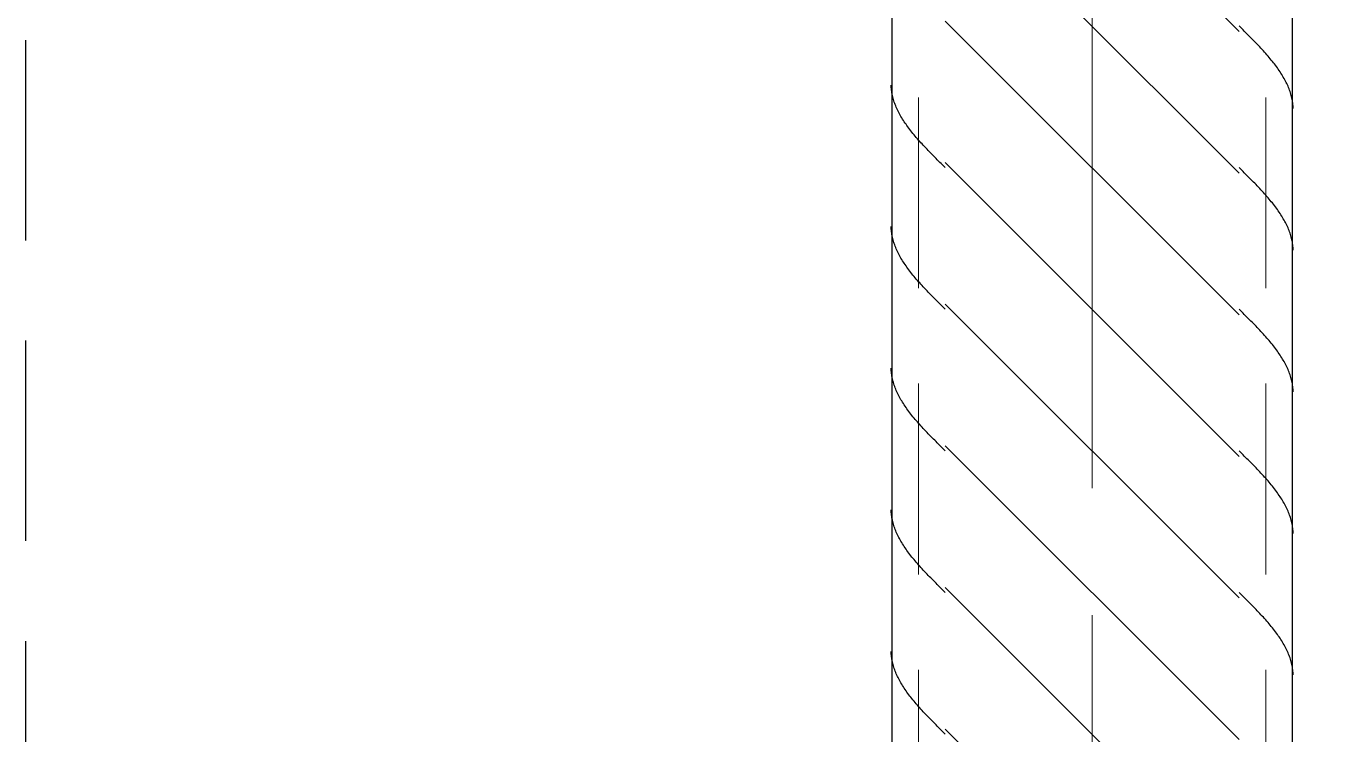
# Model space of a CAD drawing. Extents: x -58 to 5689, y 66 to 4123.
# Drawn here: x 443.3 to 540.6, y 2418.1 to 2471.1 of the extents above; entities that cross this region are included whole.
import ezdxf
from ezdxf.xclip import XClip

# ---------------------------------------------------------------- set-up
doc = ezdxf.new("R2010")
doc.units = 0
doc.header["$LTSCALE"] = 30
doc.header["$MEASUREMENT"] = 0
doc.header["$XCLIPFRAME"] = 0
for name, pattern in [("EJEF-F'$0$DASHED", [0.75, 0.5, -0.25]), ("EJEF-F'$0$Grid Line", [2.2225, 1.27, -0.3175, 0.3175, -0.3175]), ("EJEF-F'$0$RLE-PROYECCION", [0.71438, 0.47625, -0.23813])]:
    doc.linetypes.add(name, pattern=pattern)
doc.layers.get('0').update_dxf_attribs({"linetype": 'CONTINUOUS'})
doc.layers.add("EJEF-F'$0$CORTES", color=5, linetype='CONTINUOUS')
doc.layers.add("EJEF-F'$0$RLA-ACHURADO", color=30, linetype="EJEF-F'$0$RLE-PROYECCION", lineweight=15, transparency=0.7)
doc.layers.add("EJEF-F'$0$RLA-CONTORNO", color=30, linetype='CONTINUOUS', lineweight=25)
doc.layers.add("EJEF-F'$0$RLE-EJES-AUXILIAR", color=10, linetype="EJEF-F'$0$Grid Line", lineweight=15)

# ---------------------------------------------------------------- blocks, each defined once
blk = doc.blocks.new("EJEF-F'$0$RLA-COLUMNAS-CAJONES - P_M_ 300x300x20-306602-EJE F-F_")
at = {"layer": "EJEF-F'$0$RLA-ACHURADO"}
for p, q in [((-1629.816, -3.73), (-1629.816, 311)), ((-1603.816, -3.73), (-1603.816, 311))]:
    blk.add_line(p, q, dxfattribs=at)
blk = doc.blocks.new("EJEF-F'$0$FP_1-EJE F-F_")
at = {"layer": "EJEF-F'$0$RLA-CONTORNO"}
for p, q in [((-1601.816, 34.771), (-1601.816, 311)), ((-1605.716, 101.544), (-1605.816, 101.642)), ((-1605.617, 101.446), (-1605.716, 101.544)), ((-1605.517, 101.348), (-1605.617, 101.446)), ((-1605.418, 101.249), (-1605.517, 101.348)), ((-1605.319, 101.151), (-1605.418, 101.249)), ((-1605.22, 101.053), (-1605.319, 101.151)), ((-1605.122, 100.955), (-1605.22, 101.053)), ((-1605.024, 100.857), (-1605.122, 100.955)), ((-1604.927, 100.759), (-1605.024, 100.857)), ((-1604.83, 100.66), (-1604.927, 100.759)), ((-1604.734, 100.562), (-1604.83, 100.66)), ((-1604.638, 100.464), (-1604.734, 100.562)), ((-1604.543, 100.366), (-1604.638, 100.464)), ((-1604.449, 100.268), (-1604.543, 100.366)), ((-1604.355, 100.169), (-1604.449, 100.268)), ((-1604.263, 100.071), (-1604.355, 100.169)), ((-1604.171, 99.973), (-1604.263, 100.071)), ((-1604.081, 99.875), (-1604.171, 99.973)), ((-1603.991, 99.777), (-1604.081, 99.875)), ((-1603.903, 99.679), (-1603.991, 99.777)), ((-1603.816, 99.58), (-1603.903, 99.679)), ((-1603.73, 99.482), (-1603.816, 99.58)), ((-1603.645, 99.384), (-1603.73, 99.482)), ((-1603.561, 99.286), (-1603.645, 99.384)), ((-1603.479, 99.188), (-1603.561, 99.286)), ((-1603.398, 99.09), (-1603.479, 99.188)), ((-1603.319, 98.991), (-1603.398, 99.09)), ((-1603.241, 98.893), (-1603.319, 98.991)), ((-1603.165, 98.795), (-1603.241, 98.893)), ((-1603.091, 98.697), (-1603.165, 98.795)), ((-1603.018, 98.599), (-1603.091, 98.697)), ((-1602.946, 98.501), (-1603.018, 98.599)), ((-1602.877, 98.402), (-1602.946, 98.501)), ((-1602.809, 98.304), (-1602.877, 98.402)), ((-1602.743, 98.206), (-1602.809, 98.304)), ((-1602.679, 98.108), (-1602.743, 98.206)), ((-1602.617, 98.01), (-1602.679, 98.108)), ((-1602.556, 97.911), (-1602.617, 98.01)), ((-1602.498, 97.813), (-1602.556, 97.911)), ((-1602.442, 97.715), (-1602.498, 97.813)), ((-1602.387, 97.617), (-1602.442, 97.715)), ((-1602.335, 97.519), (-1602.387, 97.617)), ((-1602.285, 97.421), (-1602.335, 97.519)), ((-1602.237, 97.322), (-1602.285, 97.421)), ((-1602.191, 97.224), (-1602.237, 97.322)), ((-1602.147, 97.126), (-1602.191, 97.224)), ((-1602.106, 97.028), (-1602.147, 97.126)), ((-1602.067, 96.93), (-1602.106, 97.028)), ((-1602.03, 96.832), (-1602.067, 96.93)), ((-1601.995, 96.733), (-1602.03, 96.832)), ((-1601.963, 96.635), (-1601.995, 96.733)), ((-1601.932, 96.537), (-1601.963, 96.635)), ((-1601.905, 96.439), (-1601.932, 96.537)), ((-1601.879, 96.341), (-1601.905, 96.439)), ((-1601.856, 96.242), (-1601.879, 96.341)), ((-1601.836, 96.144), (-1601.856, 96.242)), ((-1601.817, 96.046), (-1601.836, 96.144)), ((-1601.802, 95.948), (-1601.817, 96.046)), ((-1601.788, 95.85), (-1601.802, 95.948)), ((-1601.777, 95.752), (-1601.788, 95.85)), ((-1601.769, 95.653), (-1601.777, 95.752)), ((-1601.763, 95.555), (-1601.769, 95.653)), ((-1601.759, 95.457), (-1601.763, 95.555)), ((-1605.716, 90.937), (-1605.816, 91.036)), ((-1605.617, 90.839), (-1605.716, 90.937)), ((-1605.517, 90.741), (-1605.617, 90.839)), ((-1605.418, 90.643), (-1605.517, 90.741)), ((-1605.319, 90.545), (-1605.418, 90.643)), ((-1605.22, 90.446), (-1605.319, 90.545)), ((-1605.122, 90.348), (-1605.22, 90.446)), ((-1605.024, 90.25), (-1605.122, 90.348)), ((-1604.927, 90.152), (-1605.024, 90.25)), ((-1604.83, 90.054), (-1604.927, 90.152)), ((-1604.734, 89.956), (-1604.83, 90.054)), ((-1604.638, 89.857), (-1604.734, 89.956)), ((-1604.543, 89.759), (-1604.638, 89.857)), ((-1604.449, 89.661), (-1604.543, 89.759)), ((-1604.355, 89.563), (-1604.449, 89.661)), ((-1604.263, 89.465), (-1604.355, 89.563)), ((-1604.171, 89.367), (-1604.263, 89.465)), ((-1604.081, 89.268), (-1604.171, 89.367)), ((-1603.991, 89.17), (-1604.081, 89.268)), ((-1603.903, 89.072), (-1603.991, 89.17)), ((-1603.816, 88.974), (-1603.903, 89.072)), ((-1603.73, 88.876), (-1603.816, 88.974)), ((-1603.645, 88.777), (-1603.73, 88.876)), ((-1603.561, 88.679), (-1603.645, 88.777)), ((-1603.479, 88.581), (-1603.561, 88.679)), ((-1603.398, 88.483), (-1603.479, 88.581)), ((-1603.319, 88.385), (-1603.398, 88.483)), ((-1603.241, 88.287), (-1603.319, 88.385)), ((-1603.165, 88.188), (-1603.241, 88.287)), ((-1603.091, 88.09), (-1603.165, 88.188)), ((-1603.018, 87.992), (-1603.091, 88.09)), ((-1602.946, 87.894), (-1603.018, 87.992)), ((-1602.877, 87.796), (-1602.946, 87.894)), ((-1602.809, 87.698), (-1602.877, 87.796)), ((-1602.743, 87.599), (-1602.809, 87.698)), ((-1602.679, 87.501), (-1602.743, 87.599)), ((-1602.617, 87.403), (-1602.679, 87.501)), ((-1602.556, 87.305), (-1602.617, 87.403)), ((-1602.498, 87.207), (-1602.556, 87.305)), ((-1602.442, 87.109), (-1602.498, 87.207)), ((-1602.387, 87.01), (-1602.442, 87.109)), ((-1602.335, 86.912), (-1602.387, 87.01)), ((-1602.285, 86.814), (-1602.335, 86.912)), ((-1602.237, 86.716), (-1602.285, 86.814)), ((-1602.191, 86.618), (-1602.237, 86.716)), ((-1602.147, 86.519), (-1602.191, 86.618)), ((-1602.106, 86.421), (-1602.147, 86.519)), ((-1602.067, 86.323), (-1602.106, 86.421)), ((-1602.03, 86.225), (-1602.067, 86.323)), ((-1601.995, 86.127), (-1602.03, 86.225)), ((-1601.963, 86.029), (-1601.995, 86.127)), ((-1601.932, 85.93), (-1601.963, 86.029)), ((-1601.905, 85.832), (-1601.932, 85.93)), ((-1601.879, 85.734), (-1601.905, 85.832)), ((-1601.856, 85.636), (-1601.879, 85.734)), ((-1601.836, 85.538), (-1601.856, 85.636)), ((-1601.817, 85.44), (-1601.836, 85.538)), ((-1601.802, 85.341), (-1601.817, 85.44)), ((-1601.788, 85.243), (-1601.802, 85.341)), ((-1601.777, 85.145), (-1601.788, 85.243)), ((-1601.769, 85.047), (-1601.777, 85.145)), ((-1601.763, 84.949), (-1601.769, 85.047)), ((-1601.759, 84.85), (-1601.763, 84.949)), ((-1605.716, 80.331), (-1605.816, 80.429)), ((-1605.617, 80.233), (-1605.716, 80.331)), ((-1605.517, 80.134), (-1605.617, 80.233)), ((-1605.418, 80.036), (-1605.517, 80.134)), ((-1605.319, 79.938), (-1605.418, 80.036)), ((-1605.22, 79.84), (-1605.319, 79.938)), ((-1605.122, 79.742), (-1605.22, 79.84)), ((-1605.024, 79.644), (-1605.122, 79.742)), ((-1604.927, 79.545), (-1605.024, 79.644)), ((-1604.83, 79.447), (-1604.927, 79.545)), ((-1604.734, 79.349), (-1604.83, 79.447)), ((-1604.638, 79.251), (-1604.734, 79.349)), ((-1604.543, 79.153), (-1604.638, 79.251)), ((-1604.449, 79.054), (-1604.543, 79.153)), ((-1604.355, 78.956), (-1604.449, 79.054)), ((-1604.263, 78.858), (-1604.355, 78.956)), ((-1604.171, 78.76), (-1604.263, 78.858)), ((-1604.081, 78.662), (-1604.171, 78.76)), ((-1603.991, 78.564), (-1604.081, 78.662)), ((-1603.903, 78.465), (-1603.991, 78.564)), ((-1603.816, 78.367), (-1603.903, 78.465)), ((-1603.73, 78.269), (-1603.816, 78.367)), ((-1603.645, 78.171), (-1603.73, 78.269)), ((-1603.561, 78.073), (-1603.645, 78.171)), ((-1603.479, 77.975), (-1603.561, 78.073)), ((-1603.398, 77.876), (-1603.479, 77.975)), ((-1603.319, 77.778), (-1603.398, 77.876)), ((-1603.241, 77.68), (-1603.319, 77.778)), ((-1603.165, 77.582), (-1603.241, 77.68)), ((-1603.091, 77.484), (-1603.165, 77.582)), ((-1603.018, 77.385), (-1603.091, 77.484)), ((-1602.946, 77.287), (-1603.018, 77.385)), ((-1602.877, 77.189), (-1602.946, 77.287)), ((-1602.809, 77.091), (-1602.877, 77.189)), ((-1602.743, 76.993), (-1602.809, 77.091)), ((-1602.679, 76.895), (-1602.743, 76.993)), ((-1602.617, 76.796), (-1602.679, 76.895)), ((-1602.556, 76.698), (-1602.617, 76.796)), ((-1602.498, 76.6), (-1602.556, 76.698)), ((-1602.442, 76.502), (-1602.498, 76.6)), ((-1602.387, 76.404), (-1602.442, 76.502)), ((-1602.335, 76.306), (-1602.387, 76.404)), ((-1602.285, 76.207), (-1602.335, 76.306)), ((-1602.237, 76.109), (-1602.285, 76.207)), ((-1602.191, 76.011), (-1602.237, 76.109)), ((-1602.147, 75.913), (-1602.191, 76.011)), ((-1602.106, 75.815), (-1602.147, 75.913)), ((-1602.067, 75.717), (-1602.106, 75.815)), ((-1602.03, 75.618), (-1602.067, 75.717)), ((-1601.995, 75.52), (-1602.03, 75.618)), ((-1601.963, 75.422), (-1601.995, 75.52)), ((-1601.932, 75.324), (-1601.963, 75.422)), ((-1601.905, 75.226), (-1601.932, 75.324)), ((-1601.879, 75.127), (-1601.905, 75.226)), ((-1601.856, 75.029), (-1601.879, 75.127)), ((-1601.836, 74.931), (-1601.856, 75.029)), ((-1601.817, 74.833), (-1601.836, 74.931)), ((-1601.802, 74.735), (-1601.817, 74.833)), ((-1601.788, 74.637), (-1601.802, 74.735)), ((-1601.777, 74.538), (-1601.788, 74.637)), ((-1601.769, 74.44), (-1601.777, 74.538)), ((-1601.763, 74.342), (-1601.769, 74.44)), ((-1601.759, 74.244), (-1601.763, 74.342)), ((-1605.716, 69.724), (-1605.816, 69.822)), ((-1605.617, 69.626), (-1605.716, 69.724)), ((-1605.517, 69.528), (-1605.617, 69.626)), ((-1605.418, 69.43), (-1605.517, 69.528)), ((-1605.319, 69.331), (-1605.418, 69.43)), ((-1605.22, 69.233), (-1605.319, 69.331)), ((-1605.122, 69.135), (-1605.22, 69.233)), ((-1605.024, 69.037), (-1605.122, 69.135)), ((-1604.927, 68.939), (-1605.024, 69.037)), ((-1604.83, 68.841), (-1604.927, 68.939)), ((-1604.734, 68.742), (-1604.83, 68.841)), ((-1604.638, 68.644), (-1604.734, 68.742)), ((-1604.543, 68.546), (-1604.638, 68.644)), ((-1604.449, 68.448), (-1604.543, 68.546)), ((-1604.355, 68.35), (-1604.449, 68.448)), ((-1604.263, 68.252), (-1604.355, 68.35)), ((-1604.171, 68.153), (-1604.263, 68.252)), ((-1604.081, 68.055), (-1604.171, 68.153)), ((-1603.991, 67.957), (-1604.081, 68.055)), ((-1603.903, 67.859), (-1603.991, 67.957)), ((-1603.816, 67.761), (-1603.903, 67.859)), ((-1603.73, 67.662), (-1603.816, 67.761)), ((-1603.645, 67.564), (-1603.73, 67.662)), ((-1603.561, 67.466), (-1603.645, 67.564)), ((-1603.479, 67.368), (-1603.561, 67.466)), ((-1603.398, 67.27), (-1603.479, 67.368)), ((-1603.319, 67.172), (-1603.398, 67.27)), ((-1603.241, 67.073), (-1603.319, 67.172)), ((-1603.165, 66.975), (-1603.241, 67.073)), ((-1603.091, 66.877), (-1603.165, 66.975)), ((-1603.018, 66.779), (-1603.091, 66.877)), ((-1602.946, 66.681), (-1603.018, 66.779)), ((-1602.877, 66.583), (-1602.946, 66.681)), ((-1602.809, 66.484), (-1602.877, 66.583)), ((-1602.743, 66.386), (-1602.809, 66.484)), ((-1602.679, 66.288), (-1602.743, 66.386)), ((-1602.617, 66.19), (-1602.679, 66.288)), ((-1602.556, 66.092), (-1602.617, 66.19)), ((-1602.498, 65.993), (-1602.556, 66.092)), ((-1602.442, 65.895), (-1602.498, 65.993)), ((-1602.387, 65.797), (-1602.442, 65.895)), ((-1602.335, 65.699), (-1602.387, 65.797)), ((-1602.285, 65.601), (-1602.335, 65.699)), ((-1602.237, 65.503), (-1602.285, 65.601)), ((-1602.191, 65.404), (-1602.237, 65.503)), ((-1602.147, 65.306), (-1602.191, 65.404)), ((-1602.106, 65.208), (-1602.147, 65.306)), ((-1602.067, 65.11), (-1602.106, 65.208)), ((-1602.03, 65.012), (-1602.067, 65.11)), ((-1601.995, 64.914), (-1602.03, 65.012)), ((-1601.963, 64.815), (-1601.995, 64.914)), ((-1601.932, 64.717), (-1601.963, 64.815)), ((-1601.905, 64.619), (-1601.932, 64.717)), ((-1601.879, 64.521), (-1601.905, 64.619)), ((-1601.856, 64.423), (-1601.879, 64.521)), ((-1601.836, 64.325), (-1601.856, 64.423)), ((-1601.817, 64.226), (-1601.836, 64.325)), ((-1601.802, 64.128), (-1601.817, 64.226)), ((-1601.788, 64.03), (-1601.802, 64.128)), ((-1601.777, 63.932), (-1601.788, 64.03)), ((-1601.769, 63.834), (-1601.777, 63.932)), ((-1601.763, 63.735), (-1601.769, 63.834)), ((-1601.759, 63.637), (-1601.763, 63.735)), ((-1605.716, 59.118), (-1605.816, 59.216)), ((-1605.617, 59.019), (-1605.716, 59.118)), ((-1605.517, 58.921), (-1605.617, 59.019)), ((-1605.418, 58.823), (-1605.517, 58.921)), ((-1605.319, 58.725), (-1605.418, 58.823)), ((-1605.22, 58.627), (-1605.319, 58.725)), ((-1605.122, 58.528), (-1605.22, 58.627)), ((-1605.024, 58.43), (-1605.122, 58.528)), ((-1604.927, 58.332), (-1605.024, 58.43)), ((-1604.83, 58.234), (-1604.927, 58.332)), ((-1604.734, 58.136), (-1604.83, 58.234)), ((-1604.638, 58.038), (-1604.734, 58.136)), ((-1604.543, 57.939), (-1604.638, 58.038)), ((-1604.449, 57.841), (-1604.543, 57.939)), ((-1604.355, 57.743), (-1604.449, 57.841)), ((-1604.263, 57.645), (-1604.355, 57.743)), ((-1604.171, 57.547), (-1604.263, 57.645)), ((-1604.081, 57.449), (-1604.171, 57.547)), ((-1603.991, 57.35), (-1604.081, 57.449)), ((-1603.903, 57.252), (-1603.991, 57.35)), ((-1603.816, 57.154), (-1603.903, 57.252)), ((-1603.73, 57.056), (-1603.816, 57.154)), ((-1603.645, 56.958), (-1603.73, 57.056)), ((-1603.561, 56.86), (-1603.645, 56.958)), ((-1603.479, 56.761), (-1603.561, 56.86)), ((-1603.398, 56.663), (-1603.479, 56.761)), ((-1603.319, 56.565), (-1603.398, 56.663)), ((-1603.241, 56.467), (-1603.319, 56.565)), ((-1603.165, 56.369), (-1603.241, 56.467)), ((-1603.091, 56.27), (-1603.165, 56.369)), ((-1603.018, 56.172), (-1603.091, 56.27)), ((-1602.946, 56.074), (-1603.018, 56.172)), ((-1602.877, 55.976), (-1602.946, 56.074)), ((-1602.809, 55.878), (-1602.877, 55.976)), ((-1602.743, 55.78), (-1602.809, 55.878)), ((-1602.679, 55.681), (-1602.743, 55.78)), ((-1602.617, 55.583), (-1602.679, 55.681)), ((-1602.556, 55.485), (-1602.617, 55.583)), ((-1602.498, 55.387), (-1602.556, 55.485)), ((-1602.442, 55.289), (-1602.498, 55.387)), ((-1602.387, 55.191), (-1602.442, 55.289)), ((-1602.335, 55.092), (-1602.387, 55.191)), ((-1602.285, 54.994), (-1602.335, 55.092)), ((-1602.237, 54.896), (-1602.285, 54.994)), ((-1602.191, 54.798), (-1602.237, 54.896)), ((-1602.147, 54.7), (-1602.191, 54.798)), ((-1602.106, 54.601), (-1602.147, 54.7)), ((-1602.067, 54.503), (-1602.106, 54.601)), ((-1602.03, 54.405), (-1602.067, 54.503)), ((-1601.995, 54.307), (-1602.03, 54.405)), ((-1601.963, 54.209), (-1601.995, 54.307)), ((-1601.932, 54.111), (-1601.963, 54.209)), ((-1601.905, 54.012), (-1601.932, 54.111)), ((-1601.879, 53.914), (-1601.905, 54.012)), ((-1601.856, 53.816), (-1601.879, 53.914)), ((-1601.836, 53.718), (-1601.856, 53.816)), ((-1601.817, 53.62), (-1601.836, 53.718)), ((-1601.802, 53.522), (-1601.817, 53.62)), ((-1601.788, 53.423), (-1601.802, 53.522)), ((-1601.777, 53.325), (-1601.788, 53.423)), ((-1601.769, 53.227), (-1601.777, 53.325)), ((-1601.763, 53.129), (-1601.769, 53.227)), ((-1601.759, 53.031), (-1601.763, 53.129))]:
    blk.add_line(p, q, dxfattribs=at)
blk = doc.blocks.new("EJEF-F'$0$FP_2-EJE F-F_")
at = {"layer": "EJEF-F'$0$RLA-CONTORNO"}
for p, q in [((-1631.816, 311), (-1631.816, -3.73)), ((-1631.869, 97.123), (-1631.873, 97.221)), ((-1631.863, 97.025), (-1631.869, 97.123)), ((-1631.855, 96.927), (-1631.863, 97.025)), ((-1631.844, 96.829), (-1631.855, 96.927)), ((-1631.83, 96.73), (-1631.844, 96.829)), ((-1631.814, 96.632), (-1631.83, 96.73)), ((-1631.796, 96.534), (-1631.814, 96.632)), ((-1631.776, 96.436), (-1631.796, 96.534)), ((-1631.753, 96.338), (-1631.776, 96.436)), ((-1631.727, 96.24), (-1631.753, 96.338)), ((-1631.699, 96.141), (-1631.727, 96.24)), ((-1631.669, 96.043), (-1631.699, 96.141)), ((-1631.637, 95.945), (-1631.669, 96.043)), ((-1631.602, 95.847), (-1631.637, 95.945)), ((-1631.565, 95.749), (-1631.602, 95.847)), ((-1631.526, 95.651), (-1631.565, 95.749)), ((-1631.485, 95.552), (-1631.526, 95.651)), ((-1631.441, 95.454), (-1631.485, 95.552)), ((-1631.395, 95.356), (-1631.441, 95.454)), ((-1631.347, 95.258), (-1631.395, 95.356)), ((-1631.297, 95.16), (-1631.347, 95.258)), ((-1631.245, 95.061), (-1631.297, 95.16)), ((-1631.19, 94.963), (-1631.245, 95.061)), ((-1631.134, 94.865), (-1631.19, 94.963)), ((-1631.076, 94.767), (-1631.134, 94.865)), ((-1631.015, 94.669), (-1631.076, 94.767)), ((-1630.953, 94.571), (-1631.015, 94.669)), ((-1630.889, 94.472), (-1630.953, 94.571)), ((-1630.823, 94.374), (-1630.889, 94.472)), ((-1630.755, 94.276), (-1630.823, 94.374)), ((-1630.686, 94.178), (-1630.755, 94.276)), ((-1630.614, 94.08), (-1630.686, 94.178)), ((-1630.541, 93.982), (-1630.614, 94.08)), ((-1630.467, 93.883), (-1630.541, 93.982)), ((-1630.39, 93.785), (-1630.467, 93.883)), ((-1630.313, 93.687), (-1630.39, 93.785)), ((-1630.233, 93.589), (-1630.313, 93.687)), ((-1630.153, 93.491), (-1630.233, 93.589)), ((-1630.071, 93.393), (-1630.153, 93.491)), ((-1629.987, 93.294), (-1630.071, 93.393)), ((-1629.902, 93.196), (-1629.987, 93.294)), ((-1629.816, 93.098), (-1629.902, 93.196)), ((-1629.729, 93), (-1629.816, 93.098)), ((-1629.641, 92.902), (-1629.729, 93)), ((-1629.551, 92.803), (-1629.641, 92.902)), ((-1629.46, 92.705), (-1629.551, 92.803)), ((-1629.369, 92.607), (-1629.46, 92.705)), ((-1629.276, 92.509), (-1629.369, 92.607)), ((-1629.183, 92.411), (-1629.276, 92.509)), ((-1629.089, 92.313), (-1629.183, 92.411)), ((-1628.994, 92.214), (-1629.089, 92.313)), ((-1628.898, 92.116), (-1628.994, 92.214)), ((-1628.802, 92.018), (-1628.898, 92.116)), ((-1628.705, 91.92), (-1628.802, 92.018)), ((-1628.608, 91.822), (-1628.705, 91.92)), ((-1628.51, 91.724), (-1628.608, 91.822)), ((-1628.411, 91.625), (-1628.51, 91.724)), ((-1628.313, 91.527), (-1628.411, 91.625)), ((-1628.214, 91.429), (-1628.313, 91.527)), ((-1628.114, 91.331), (-1628.214, 91.429)), ((-1628.015, 91.233), (-1628.114, 91.331)), ((-1627.916, 91.134), (-1628.015, 91.233)), ((-1627.816, 91.036), (-1627.916, 91.134)), ((-1631.869, 86.517), (-1631.873, 86.615)), ((-1631.863, 86.418), (-1631.869, 86.517)), ((-1631.855, 86.32), (-1631.863, 86.418)), ((-1631.844, 86.222), (-1631.855, 86.32)), ((-1631.83, 86.124), (-1631.844, 86.222)), ((-1631.814, 86.026), (-1631.83, 86.124)), ((-1631.796, 85.928), (-1631.814, 86.026)), ((-1631.776, 85.829), (-1631.796, 85.928)), ((-1631.753, 85.731), (-1631.776, 85.829)), ((-1631.727, 85.633), (-1631.753, 85.731)), ((-1631.699, 85.535), (-1631.727, 85.633)), ((-1631.669, 85.437), (-1631.699, 85.535)), ((-1631.637, 85.338), (-1631.669, 85.437)), ((-1631.602, 85.24), (-1631.637, 85.338)), ((-1631.565, 85.142), (-1631.602, 85.24)), ((-1631.526, 85.044), (-1631.565, 85.142)), ((-1631.485, 84.946), (-1631.526, 85.044)), ((-1631.441, 84.848), (-1631.485, 84.946)), ((-1631.395, 84.749), (-1631.441, 84.848)), ((-1631.347, 84.651), (-1631.395, 84.749)), ((-1631.297, 84.553), (-1631.347, 84.651)), ((-1631.245, 84.455), (-1631.297, 84.553)), ((-1631.19, 84.357), (-1631.245, 84.455)), ((-1631.134, 84.259), (-1631.19, 84.357)), ((-1631.076, 84.16), (-1631.134, 84.259)), ((-1631.015, 84.062), (-1631.076, 84.16)), ((-1630.953, 83.964), (-1631.015, 84.062)), ((-1630.889, 83.866), (-1630.953, 83.964)), ((-1630.823, 83.768), (-1630.889, 83.866)), ((-1630.755, 83.669), (-1630.823, 83.768)), ((-1630.686, 83.571), (-1630.755, 83.669)), ((-1630.614, 83.473), (-1630.686, 83.571)), ((-1630.541, 83.375), (-1630.614, 83.473)), ((-1630.467, 83.277), (-1630.541, 83.375)), ((-1630.39, 83.179), (-1630.467, 83.277)), ((-1630.313, 83.08), (-1630.39, 83.179)), ((-1630.233, 82.982), (-1630.313, 83.08)), ((-1630.153, 82.884), (-1630.233, 82.982)), ((-1630.071, 82.786), (-1630.153, 82.884)), ((-1629.987, 82.688), (-1630.071, 82.786)), ((-1629.902, 82.59), (-1629.987, 82.688)), ((-1629.816, 82.491), (-1629.902, 82.59)), ((-1629.729, 82.393), (-1629.816, 82.491)), ((-1629.641, 82.295), (-1629.729, 82.393)), ((-1629.551, 82.197), (-1629.641, 82.295)), ((-1629.46, 82.099), (-1629.551, 82.197)), ((-1629.369, 82.001), (-1629.46, 82.099)), ((-1629.276, 81.902), (-1629.369, 82.001)), ((-1629.183, 81.804), (-1629.276, 81.902)), ((-1629.089, 81.706), (-1629.183, 81.804)), ((-1628.994, 81.608), (-1629.089, 81.706)), ((-1628.898, 81.51), (-1628.994, 81.608)), ((-1628.802, 81.411), (-1628.898, 81.51)), ((-1628.705, 81.313), (-1628.802, 81.411)), ((-1628.608, 81.215), (-1628.705, 81.313)), ((-1628.51, 81.117), (-1628.608, 81.215)), ((-1628.411, 81.019), (-1628.51, 81.117)), ((-1628.313, 80.921), (-1628.411, 81.019)), ((-1628.214, 80.822), (-1628.313, 80.921)), ((-1628.114, 80.724), (-1628.214, 80.822)), ((-1628.015, 80.626), (-1628.114, 80.724)), ((-1627.916, 80.528), (-1628.015, 80.626)), ((-1627.816, 80.43), (-1627.916, 80.528)), ((-1631.869, 75.91), (-1631.873, 76.008)), ((-1631.863, 75.812), (-1631.869, 75.91)), ((-1631.855, 75.714), (-1631.863, 75.812)), ((-1631.844, 75.615), (-1631.855, 75.714)), ((-1631.83, 75.517), (-1631.844, 75.615)), ((-1631.814, 75.419), (-1631.83, 75.517)), ((-1631.796, 75.321), (-1631.814, 75.419)), ((-1631.776, 75.223), (-1631.796, 75.321)), ((-1631.753, 75.125), (-1631.776, 75.223)), ((-1631.727, 75.026), (-1631.753, 75.125)), ((-1631.699, 74.928), (-1631.727, 75.026)), ((-1631.669, 74.83), (-1631.699, 74.928)), ((-1631.637, 74.732), (-1631.669, 74.83)), ((-1631.602, 74.634), (-1631.637, 74.732)), ((-1631.565, 74.536), (-1631.602, 74.634)), ((-1631.526, 74.437), (-1631.565, 74.536)), ((-1631.485, 74.339), (-1631.526, 74.437)), ((-1631.441, 74.241), (-1631.485, 74.339)), ((-1631.395, 74.143), (-1631.441, 74.241)), ((-1631.347, 74.045), (-1631.395, 74.143)), ((-1631.297, 73.946), (-1631.347, 74.045)), ((-1631.245, 73.848), (-1631.297, 73.946)), ((-1631.19, 73.75), (-1631.245, 73.848)), ((-1631.134, 73.652), (-1631.19, 73.75)), ((-1631.076, 73.554), (-1631.134, 73.652)), ((-1631.015, 73.456), (-1631.076, 73.554)), ((-1630.953, 73.357), (-1631.015, 73.456)), ((-1630.889, 73.259), (-1630.953, 73.357)), ((-1630.823, 73.161), (-1630.889, 73.259)), ((-1630.755, 73.063), (-1630.823, 73.161)), ((-1630.686, 72.965), (-1630.755, 73.063)), ((-1630.614, 72.867), (-1630.686, 72.965)), ((-1630.541, 72.768), (-1630.614, 72.867)), ((-1630.467, 72.67), (-1630.541, 72.768)), ((-1630.39, 72.572), (-1630.467, 72.67)), ((-1630.313, 72.474), (-1630.39, 72.572)), ((-1630.233, 72.376), (-1630.313, 72.474)), ((-1630.153, 72.277), (-1630.233, 72.376)), ((-1630.071, 72.179), (-1630.153, 72.277)), ((-1629.987, 72.081), (-1630.071, 72.179)), ((-1629.902, 71.983), (-1629.987, 72.081)), ((-1629.816, 71.885), (-1629.902, 71.983)), ((-1629.729, 71.787), (-1629.816, 71.885)), ((-1629.641, 71.688), (-1629.729, 71.787)), ((-1629.551, 71.59), (-1629.641, 71.688)), ((-1629.46, 71.492), (-1629.551, 71.59)), ((-1629.369, 71.394), (-1629.46, 71.492)), ((-1629.276, 71.296), (-1629.369, 71.394)), ((-1629.183, 71.198), (-1629.276, 71.296)), ((-1629.089, 71.099), (-1629.183, 71.198)), ((-1628.994, 71.001), (-1629.089, 71.099)), ((-1628.898, 70.903), (-1628.994, 71.001)), ((-1628.802, 70.805), (-1628.898, 70.903)), ((-1628.705, 70.707), (-1628.802, 70.805)), ((-1628.608, 70.609), (-1628.705, 70.707)), ((-1628.51, 70.51), (-1628.608, 70.609)), ((-1628.411, 70.412), (-1628.51, 70.51)), ((-1628.313, 70.314), (-1628.411, 70.412)), ((-1628.214, 70.216), (-1628.313, 70.314)), ((-1628.114, 70.118), (-1628.214, 70.216)), ((-1628.015, 70.019), (-1628.114, 70.118)), ((-1627.916, 69.921), (-1628.015, 70.019)), ((-1627.816, 69.823), (-1627.916, 69.921)), ((-1631.869, 65.303), (-1631.873, 65.402)), ((-1631.863, 65.205), (-1631.869, 65.303)), ((-1631.855, 65.107), (-1631.863, 65.205)), ((-1631.844, 65.009), (-1631.855, 65.107)), ((-1631.83, 64.911), (-1631.844, 65.009)), ((-1631.814, 64.812), (-1631.83, 64.911)), ((-1631.796, 64.714), (-1631.814, 64.812)), ((-1631.776, 64.616), (-1631.796, 64.714)), ((-1631.753, 64.518), (-1631.776, 64.616)), ((-1631.727, 64.42), (-1631.753, 64.518)), ((-1631.699, 64.322), (-1631.727, 64.42)), ((-1631.669, 64.223), (-1631.699, 64.322)), ((-1631.637, 64.125), (-1631.669, 64.223)), ((-1631.602, 64.027), (-1631.637, 64.125)), ((-1631.565, 63.929), (-1631.602, 64.027)), ((-1631.526, 63.831), (-1631.565, 63.929)), ((-1631.485, 63.733), (-1631.526, 63.831)), ((-1631.441, 63.634), (-1631.485, 63.733)), ((-1631.395, 63.536), (-1631.441, 63.634)), ((-1631.347, 63.438), (-1631.395, 63.536)), ((-1631.297, 63.34), (-1631.347, 63.438)), ((-1631.245, 63.242), (-1631.297, 63.34)), ((-1631.19, 63.144), (-1631.245, 63.242)), ((-1631.134, 63.045), (-1631.19, 63.144)), ((-1631.076, 62.947), (-1631.134, 63.045)), ((-1631.015, 62.849), (-1631.076, 62.947)), ((-1630.953, 62.751), (-1631.015, 62.849)), ((-1630.889, 62.653), (-1630.953, 62.751)), ((-1630.823, 62.554), (-1630.889, 62.653)), ((-1630.755, 62.456), (-1630.823, 62.554)), ((-1630.686, 62.358), (-1630.755, 62.456)), ((-1630.614, 62.26), (-1630.686, 62.358)), ((-1630.541, 62.162), (-1630.614, 62.26)), ((-1630.467, 62.064), (-1630.541, 62.162)), ((-1630.39, 61.965), (-1630.467, 62.064)), ((-1630.313, 61.867), (-1630.39, 61.965)), ((-1630.233, 61.769), (-1630.313, 61.867)), ((-1630.153, 61.671), (-1630.233, 61.769)), ((-1630.071, 61.573), (-1630.153, 61.671)), ((-1629.987, 61.475), (-1630.071, 61.573)), ((-1629.902, 61.376), (-1629.987, 61.475)), ((-1629.816, 61.278), (-1629.902, 61.376)), ((-1629.729, 61.18), (-1629.816, 61.278)), ((-1629.641, 61.082), (-1629.729, 61.18)), ((-1629.551, 60.984), (-1629.641, 61.082)), ((-1629.46, 60.885), (-1629.551, 60.984)), ((-1629.369, 60.787), (-1629.46, 60.885)), ((-1629.276, 60.689), (-1629.369, 60.787)), ((-1629.183, 60.591), (-1629.276, 60.689)), ((-1629.089, 60.493), (-1629.183, 60.591)), ((-1628.994, 60.395), (-1629.089, 60.493)), ((-1628.898, 60.296), (-1628.994, 60.395)), ((-1628.802, 60.198), (-1628.898, 60.296)), ((-1628.705, 60.1), (-1628.802, 60.198)), ((-1628.608, 60.002), (-1628.705, 60.1)), ((-1628.51, 59.904), (-1628.608, 60.002)), ((-1628.411, 59.806), (-1628.51, 59.904)), ((-1628.313, 59.707), (-1628.411, 59.806)), ((-1628.214, 59.609), (-1628.313, 59.707)), ((-1628.114, 59.511), (-1628.214, 59.609)), ((-1628.015, 59.413), (-1628.114, 59.511)), ((-1627.916, 59.315), (-1628.015, 59.413)), ((-1627.816, 59.217), (-1627.916, 59.315)), ((-1631.869, 54.697), (-1631.873, 54.795)), ((-1631.863, 54.599), (-1631.869, 54.697)), ((-1631.855, 54.5), (-1631.863, 54.599)), ((-1631.844, 54.402), (-1631.855, 54.5)), ((-1631.83, 54.304), (-1631.844, 54.402)), ((-1631.814, 54.206), (-1631.83, 54.304)), ((-1631.796, 54.108), (-1631.814, 54.206)), ((-1631.776, 54.01), (-1631.796, 54.108)), ((-1631.753, 53.911), (-1631.776, 54.01)), ((-1631.727, 53.813), (-1631.753, 53.911)), ((-1631.699, 53.715), (-1631.727, 53.813)), ((-1631.669, 53.617), (-1631.699, 53.715)), ((-1631.637, 53.519), (-1631.669, 53.617)), ((-1631.602, 53.42), (-1631.637, 53.519)), ((-1631.565, 53.322), (-1631.602, 53.42)), ((-1631.526, 53.224), (-1631.565, 53.322)), ((-1631.485, 53.126), (-1631.526, 53.224)), ((-1631.441, 53.028), (-1631.485, 53.126)), ((-1631.395, 52.93), (-1631.441, 53.028)), ((-1631.347, 52.831), (-1631.395, 52.93)), ((-1631.297, 52.733), (-1631.347, 52.831)), ((-1631.245, 52.635), (-1631.297, 52.733)), ((-1631.19, 52.537), (-1631.245, 52.635)), ((-1631.134, 52.439), (-1631.19, 52.537)), ((-1631.076, 52.341), (-1631.134, 52.439)), ((-1631.015, 52.242), (-1631.076, 52.341)), ((-1630.953, 52.144), (-1631.015, 52.242)), ((-1630.889, 52.046), (-1630.953, 52.144)), ((-1630.823, 51.948), (-1630.889, 52.046)), ((-1630.755, 51.85), (-1630.823, 51.948)), ((-1630.686, 51.752), (-1630.755, 51.85)), ((-1630.614, 51.653), (-1630.686, 51.752)), ((-1630.541, 51.555), (-1630.614, 51.653)), ((-1630.467, 51.457), (-1630.541, 51.555)), ((-1630.39, 51.359), (-1630.467, 51.457)), ((-1630.313, 51.261), (-1630.39, 51.359)), ((-1630.233, 51.162), (-1630.313, 51.261)), ((-1630.153, 51.064), (-1630.233, 51.162)), ((-1630.071, 50.966), (-1630.153, 51.064)), ((-1629.987, 50.868), (-1630.071, 50.966)), ((-1629.902, 50.77), (-1629.987, 50.868)), ((-1629.816, 50.672), (-1629.902, 50.77)), ((-1629.729, 50.573), (-1629.816, 50.672)), ((-1629.641, 50.475), (-1629.729, 50.573)), ((-1629.551, 50.377), (-1629.641, 50.475)), ((-1629.46, 50.279), (-1629.551, 50.377)), ((-1629.369, 50.181), (-1629.46, 50.279)), ((-1629.276, 50.083), (-1629.369, 50.181)), ((-1629.183, 49.984), (-1629.276, 50.083)), ((-1629.089, 49.886), (-1629.183, 49.984)), ((-1628.994, 49.788), (-1629.089, 49.886)), ((-1628.898, 49.69), (-1628.994, 49.788)), ((-1628.802, 49.592), (-1628.898, 49.69)), ((-1628.705, 49.493), (-1628.802, 49.592)), ((-1628.608, 49.395), (-1628.705, 49.493)), ((-1628.51, 49.297), (-1628.608, 49.395)), ((-1628.411, 49.199), (-1628.51, 49.297)), ((-1628.313, 49.101), (-1628.411, 49.199)), ((-1628.214, 49.003), (-1628.313, 49.101)), ((-1628.114, 48.904), (-1628.214, 49.003)), ((-1628.015, 48.806), (-1628.114, 48.904)), ((-1627.916, 48.708), (-1628.015, 48.806)), ((-1627.816, 48.61), (-1627.916, 48.708))]:
    blk.add_line(p, q, dxfattribs=at)
blk = doc.blocks.new("EJEF-F'")
at = {"layer": "EJEF-F'$0$RLA-ACHURADO"}
h = blk.add_hatch(dxfattribs=at)
h.set_pattern_fill('RLE-ELEMENTOS METALICOS', color=256, style=0, pattern_type=2)
h.set_pattern_definition([(135, (66.859, -1983.472), (-5.3033, -5.3033), [])])
h.paths.add_polyline_path([(-1627.816, -3.73), (-1605.816, -3.73), (-1605.816, 311), (-1627.816, 311), (-1627.816, 34.308)], flags=0)
at = {"layer": "EJEF-F'$0$CORTES", "color": 1, "linetype": "EJEF-F'$0$DASHED"}
blk.add_lwpolyline([(-1646.665, 522.798), (-1146.484, 522.798, -0.414214), (-1096.484, 472.798), (-1096.484, -139.424, -0.414214), (-1146.484, -189.424), (-1646.665, -189.424, -0.414214), (-1696.665, -139.424), (-1696.665, 472.798, -0.414214)], format="xyb", close=True, dxfattribs=at)
at = {"layer": "EJEF-F'$0$RLE-EJES-AUXILIAR"}
blk.add_line((-1616.816, -133), (-1616.816, 1437), dxfattribs=at)
at = {"layer": "EJEF-F'$0$RLA-CONTORNO"}
for name in ["EJEF-F'$0$FP_2-EJE F-F_", "EJEF-F'$0$RLA-COLUMNAS-CAJONES - P_M_ 300x300x20-306602-EJE F-F_", "EJEF-F'$0$FP_1-EJE F-F_"]:
    blk.add_blockref(name, (0, 0), dxfattribs=at)

msp = doc.modelspace()

# ---------------------------------------------------------------- block references
ref = msp.add_blockref("EJEF-F'", (2139.979, 2369.469))
XClip(ref).set_block_clipping_path([(-2004.783703171, -1263.5272463381), (2026.7450959108, 1590.6902151833)])

doc.saveas('drawing.dxf')
